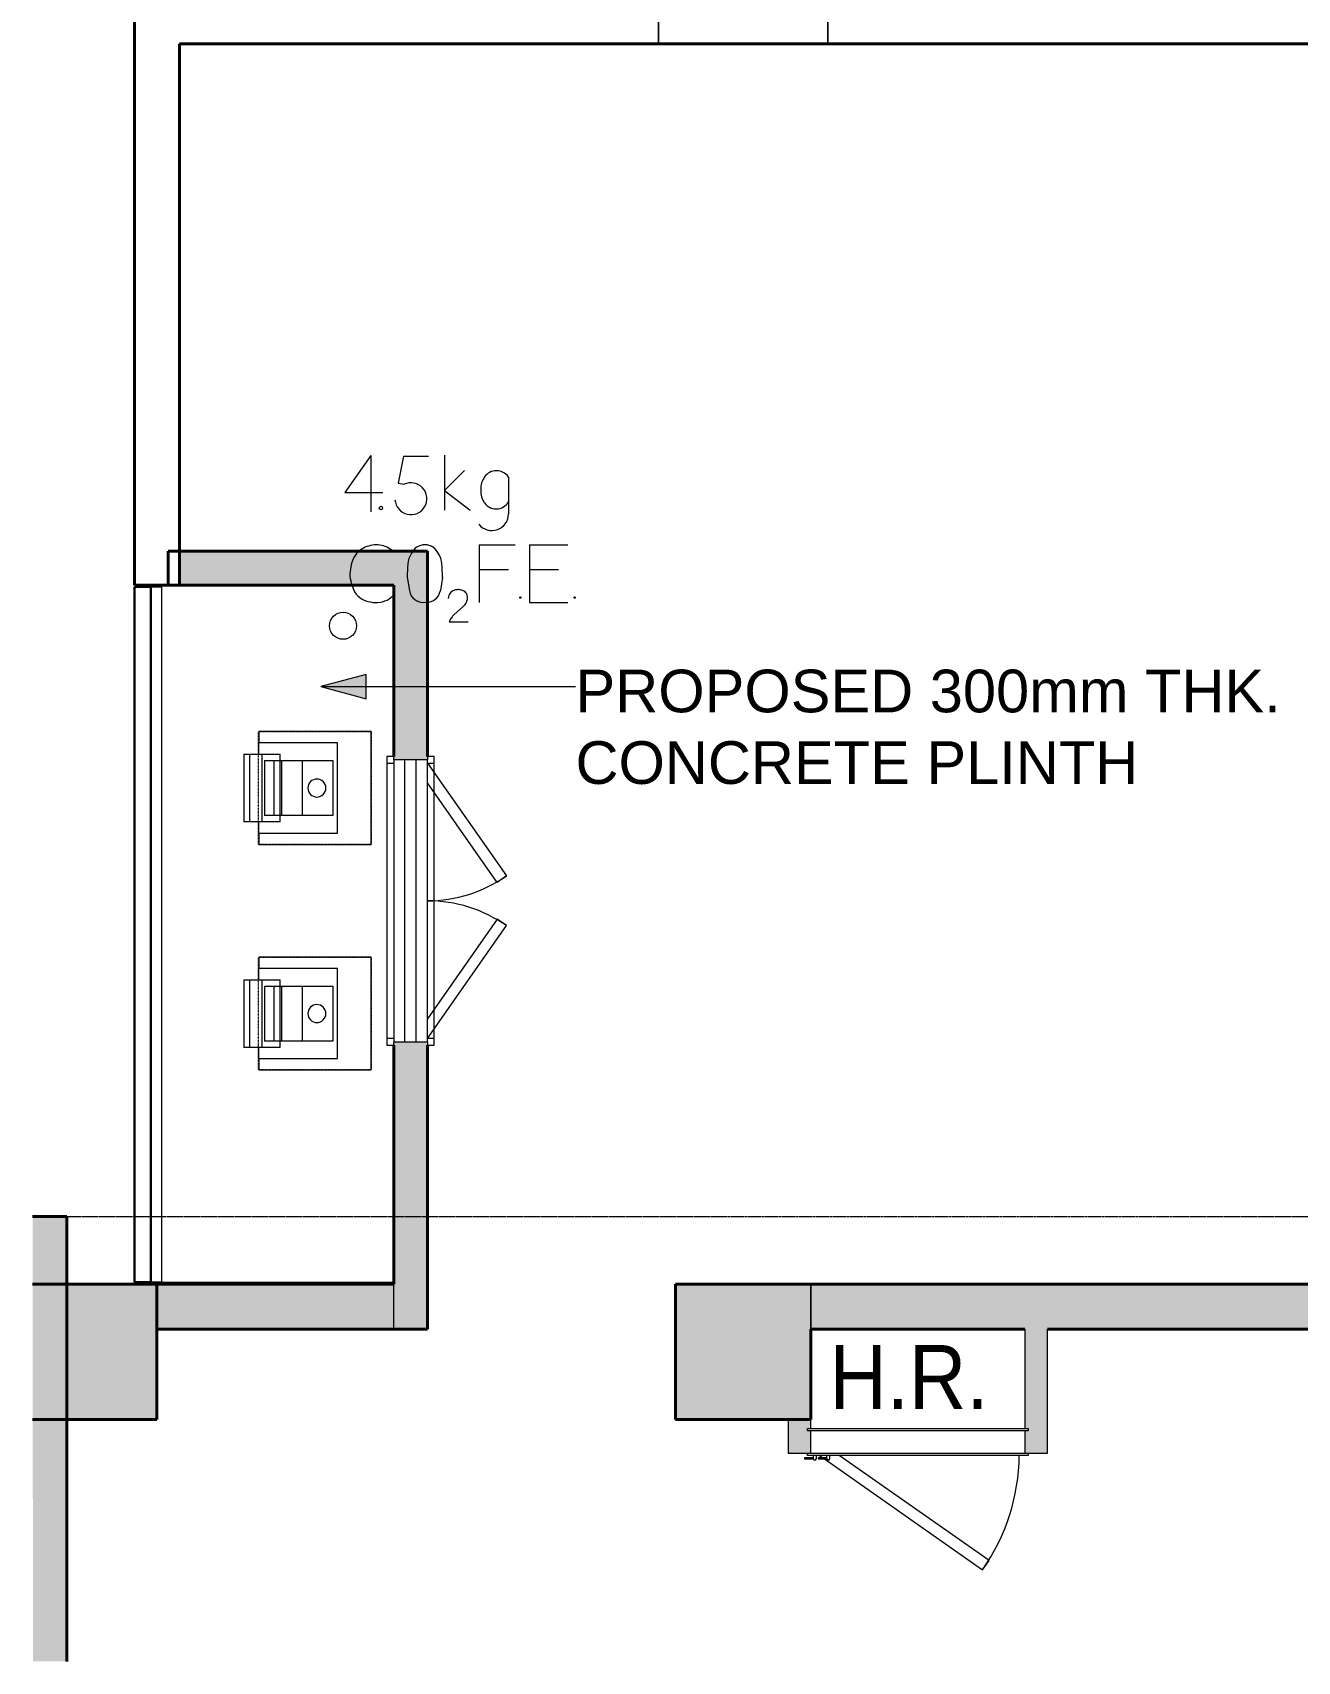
# Model space of a CAD drawing. Header units: millimetres. Extents: x 4021 to 183614, y -11746 to 71065.
# Drawn here: x 111736 to 117346, y 32434 to 39657 of the extents above; entities that cross this region are included whole.
import ezdxf

# ---------------------------------------------------------------- set-up
doc = ezdxf.new("R2010")
doc.units = ezdxf.units.MM
doc.linetypes.add('Hidden 0_6', pattern=[1.2, 0.6, -0.6])
doc.linetypes.add('Overhead', pattern=[3.96875, 2.38125, -1.5875])
for name, color, linetype, lineweight in [('A-DETL', 90, 'Continuous', 9), ('A-DETL-GENF', 92, 'Continuous', 20), ('A-DOOR', 31, 'Continuous', 20), ('A-DOOR-FRAM', 31, 'Continuous', 20), ('A-FLOR', 192, 'Continuous', 9), ('A-FLOR-OVHD', 1, 'Overhead', 9), ('A-GLAZ-CWMG', 51, 'Continuous', 20), ('A-WALL', 113, 'Continuous', 20), ('A-WALL-PATT', 111, 'Continuous', 35), ('E-ELEC-FIXT', 91, 'Continuous', 9), ('G-ANNO-TEXT', 231, 'Continuous', 5), ('S-COLS', 52, 'Continuous', 20)]:
    doc.layers.add(name, color=color, linetype=linetype, lineweight=lineweight)
doc.styles.add('Swis721 BT_1', font='swiss.ttf', dxfattribs={"width": 0.89, "height": 283.821263})
doc.styles.add('Swis721 BT_6', font='swiss.ttf', dxfattribs={"height": 189.214176})

# ---------------------------------------------------------------- blocks, each defined once
blk = doc.blocks.new('DLN-Double Door-AP - _AP08_ 1200 x 2000 _WH_-10331312-Copy of COLOUR_LOWER R_F')
at = {"layer": 'A-DOOR', "lineweight": 15}
for p, q in [((625, 75), (-625, 75)), ((-625, 75), (-625, 25)), ((625, 25), (625, 75)), ((-625, 25), (-625, -25)), ((-625, 25), (625, 25)), ((625, -25), (625, 25)), ((-625, -25), (-625, -75)), ((-625, -25), (625, -25)), ((625, -75), (625, -25)), ((-625, -75), (625, -75)), ((-610, -75), (-110.3, -424.9)), ((-81.6, -383.9), (-522.8, -75)), ((81.6, -383.9), (522.8, -75)), ((610, -75), (110.3, -424.9)), ((-110.3, -424.9), (-81.6, -383.9)), ((110.3, -424.9), (81.6, -383.9))]:
    blk.add_line(p, q, dxfattribs=at)
for centre, start, end in [((-610, -75), 325, 359.99687), ((610, -75), 180.00313, 215)]:
    blk.add_arc(centre, 610, start, end, dxfattribs=at)
at = {"layer": 'A-DOOR-FRAM', "lineweight": 15}
for p, q in [((-610, 105), (-640, 105)), ((-640, 105), (-640, 75)), ((-640, 75), (-625, 75)), ((610, 105), (-610, 105)), ((-610, 75), (-610, 105)), ((610, 105), (610, 75)), ((640, 105), (610, 105)), ((625, 75), (640, 75)), ((640, 75), (640, 105)), ((-625, -75), (-640, -75)), ((-640, -75), (-640, -105)), ((-640, -105), (-610, -105)), ((-610, -105), (-610, -75)), ((-610, -105), (610, -105)), ((610, -75), (610, -105)), ((610, -105), (640, -105)), ((640, -75), (625, -75)), ((640, -105), (640, -75))]:
    blk.add_line(p, q, dxfattribs=at)
blk = doc.blocks.new('Anthena_Double - Antenna_1500MM-14508921-Copy of COLOUR_LOWER R_F')
at = {"layer": 'E-ELEC-FIXT'}
for p, q in [((-65.2, 150), (-39.2, 150)), ((-65.2, 150), (-65.2, -150)), ((-39.2, 150), (15.1, 150)), ((-39.2, 150), (-39.2, -150)), ((350, 200), (0, 200)), ((0, 200), (0, 150)), ((15.1, 150), (96.6, 150)), ((15.1, 150), (15.1, -150)), ((96.6, 121.9), (96.6, 150)), ((350, -200), (350, 200)), ((27, 121.9), (69.5, 121.9)), ((27, 121.9), (27, -121.9)), ((69.5, 121.9), (95.4, 121.9)), ((69.5, -121.9), (69.5, 121.9)), ((95.4, 121.9), (102.9, 121.9)), ((95.4, 121.9), (95.4, -121.9)), ((102.9, 121.9), (194.1, 121.9)), ((102.9, 121.9), (102.9, -121.9)), ((194.1, 121.9), (329.5, 121.9)), ((194.1, 121.9), (194.1, -121.9)), ((329.5, 121.9), (329.5, -121.9)), ((69.5, -121.9), (27, -121.9)), ((95.4, -121.9), (69.5, -121.9)), ((102.9, -121.9), (95.4, -121.9)), ((96.6, -150), (96.6, -121.9)), ((194.1, -121.9), (102.9, -121.9)), ((329.5, -121.9), (194.1, -121.9)), ((-39.2, -150), (-65.2, -150)), ((15.1, -150), (-39.2, -150)), ((0, -150), (0, -200)), ((0, -200), (350, -200)), ((96.6, -150), (15.1, -150))]:
    blk.add_line(p, q, dxfattribs=at)
for start, end in [(360, 180), (180, 360)]:
    blk.add_arc((259.1, 0), 40, start, end, dxfattribs=at)
blk = doc.blocks.new('DLN-Access Panel__AP02_ - _AP02_ 900 x 1100 _WH_-V9-Copy of COLOUR_LOWER R_F')
at = {"layer": 'A-DOOR', "lineweight": 15}
for p, q in [((-490, 60), (490, 60)), ((-490, 50), (-490, 60)), ((490, 50), (-490, 50)), ((490, 60), (490, 50)), ((-465, -70), (-502.5, -70)), ((-502.5, -70), (-502.5, -75)), ((-490, -50), (490, -50)), ((-490, -60), (-490, -50)), ((490, -60), (-490, -60)), ((-465, -60), (-465, -72.5)), ((-450, -72.5), (-450, -60)), ((-405, -70), (-442.5, -70)), ((-442.5, -70), (-442.5, -75)), ((-435.7, -60), (-421.4, -70)), ((-405, -60), (-405, -72.5)), ((-390, -72.5), (-390, -60)), ((315.9, -525.3), (-348.5, -60)), ((490, -50), (490, -60)), ((-502.5, -75), (-464.6, -75)), ((-442.5, -75), (-404.6, -75)), ((-414.3, -75), (287.2, -566.2)), ((287.2, -566.2), (315.9, -525.3))]:
    blk.add_line(p, q, dxfattribs=at)
for centre, radius, start, end in [((-450, -50), 900, 325, 359.35956), ((-457.5, -72.5), 7.5, 180, 0), ((-457.5, -72.5), 7.5, 199.47122, 301.6259), ((-397.5, -72.5), 7.5, 180, 0), ((-397.5, -72.5), 7.5, 199.47122, 301.6259)]:
    blk.add_arc(centre, radius, start, end, dxfattribs=at)
at = {"layer": 'A-DOOR-FRAM', "lineweight": 15}
for p, q in [((-475, -50), (-475, 50)), ((475, 50), (475, -50))]:
    blk.add_line(p, q, dxfattribs=at)
blk = doc.blocks.new('Rectangular Mullion - EW3b-16434438-Copy of COLOUR_LOWER R_F')
at = {"layer": 'A-GLAZ-CWMG', "lineweight": 30}
for p, q in [((37712.2, 37199.5), (37639.2, 37199.5)), ((37639.2, 37199.5), (37639.2, 34115.5)), ((37712.2, 34115.5), (37712.2, 37199.5)), ((37639.2, 34115.5), (37712.2, 34115.5))]:
    blk.add_line(p, q, dxfattribs=at)
at = {"layer": 'A-GLAZ-CWMG'}
for p, q in [((37712.2, 37199.5), (37759.2, 37199.5)), ((37759.2, 37199.5), (37759.2, 34115.5)), ((37759.2, 34115.5), (37712.2, 34115.5))]:
    blk.add_line(p, q, dxfattribs=at)
blk = doc.blocks.new('DLN_2D- CO2F_E - COFE-19082810-Copy of COLOUR_LOWER R_F')
at = {"layer": 'A-DETL-GENF'}
for p, q in [((-17.3, 748.2), (-131.7, 584.8)), ((-17.3, 748.2), (-17.3, 498.9)), ((127.7, 744.7), (104.6, 625.9)), ((127.7, 744.7), (239.3, 744.7)), ((310.6, 749.5), (310.6, 505.3)), ((310.6, 593.7), (398.7, 681.9)), ((593.9, 651.6), (593.9, 489.4)), ((-131.7, 584.8), (37, 584.8)), ((104.6, 625.9), (130.7, 620.8)), ((310.6, 593.7), (423.7, 505.3)), ((463.2, 351.9), (623.2, 351.9)), ((463.2, 351.9), (463.2, 97.1)), ((686.3, 351.9), (856.3, 351.9)), ((686.3, 351.9), (686.3, 97.1)), ((463.2, 242.8), (593.2, 242.8)), ((686.3, 242.8), (816.3, 242.8)), ((144.8, 208.3), (154.2, 149.1)), ((301, 208.3), (291.6, 149.1)), ((351.6, 41.5), (393.3, 78.6)), ((686.3, 97.1), (856.3, 97.1)), ((330.8, 11.3), (414.5, 11.3))]:
    blk.add_line(p, q, dxfattribs=at)
for centre, radius in [((27.8, 515.4), 7.48), ((646.9, 118.2), 3), ((887.2, 118.2), 3), ((-140, -6.8), 60)]:
    blk.add_circle(centre, radius, dxfattribs=at)
for centre, radius, start, end in [((584.9, 589.2), 116.4, 146.78096, 161.21904), ((539, 619.3), 61.4, 118.48629, 146.78096), ((539, 619.3), 61.4, 87.51371, 118.48629), ((538.4, 607.6), 73.2, 66.48629, 87.51371), ((544.7, 622), 57.4, 31.04971, 66.48629), ((160.8, 556.8), 70.7, 183.80464, 115.19545), ((550.8, 600.8), 80.3, 161.21904, 180.78096), ((653, 602.2), 182.6, 180.78096, 189.21904), ((556.9, 586.6), 85.2, 189.21904, 210.78096), ((539, 575.9), 64.4, 210.78096, 239.21904), ((539, 575.9), 64.4, 239.21904, 271.05494), ((539, 575.9), 64.4, 271.05494, 328.58528), ((520.1, 489.4), 73.8, 218.39588, 0), ((-3.7, 248.5), 100.5, 139.33925, 165.24102), ((-3.7, 248.5), 100.5, 117.37935, 139.33925), ((9.8, 218.4), 133.5, 87.65446, 116.60469), ((11.2, 253), 98.9, 49.34871, 87.65446), ((246.2, 259.9), 99.2, 146.40311, 175.59689), ((220.8, 289.2), 62.8, 88.11543, 155.88457), ((225, 289.2), 62.8, 24.11543, 91.88457), ((199.6, 259.9), 99.2, 4.40311, 33.59689), ((2, 220.3), 111.7, 173.06555, 194.73669), ((190.9, 195.7), 302.2, 164.9644, 172.75573), ((977, 203.7), 832.2, 175.59689, 179.68031), ((-531.2, 203.7), 832.2, 0.31969, 4.40311), ((290.2, 299.4), 410.6, 195.18247, 200.77345), ((-22, 180.7), 76.5, 200.57876, 234.83568), ((215.5, 158.8), 62.1, 189, 276.80189), ((230.2, 158.8), 62.1, 263.19811, 351), ((366.1, 113.7), 39.4, 112.86606, 141.01687), ((366.1, 113.7), 39.4, 90.38089, 112.86606), ((372.1, 109.6), 44, 77.71764, 98.28236), ((371.2, 105.3), 48.4, 58.28236, 77.71764), ((381.1, 121.3), 29.6, 35.71764, 58.28236), ((1.7, 216.2), 119.2, 235.33778, 254.66222), ((7, 236.9), 140.6, 254.7908, 273.2092), ((9.8, 196.2), 99.8, 272.90792, 297.09208), ((9.8, 196.2), 99.8, 297.09208, 320.30909), ((366.1, 113.7), 39.4, 141.01687, 178.98313), ((334.4, 139.8), 84.9, 313.95514, 330.04486), ((370.2, 113.4), 43.1, 18.28236, 35.71764), ((299.9, 141.6), 116.8, 337.7231, 342.2769), ((384.5, 118.2), 28, 357.71764, 18.28236), ((382.8, 115.1), 29.7, 342.2769, 3.7231), ((457.2, -49.8), 140.4, 145.81368, 154.18632), ((407.5, -16), 80.3, 134.18632, 145.81368)]:
    blk.add_arc(centre, radius, start, end, dxfattribs=at)

msp = doc.modelspace()

# ---------------------------------------------------------------- hatches: boundary and pattern name
at = {"layer": 'A-WALL'}
for color, points in [(50, [(115144, 33507.5), (115187.7, 33507.5), (115187.7, 34107.5), (114587.7, 34107.5), (114587.7, 33507.5), (115087.7, 33507.5)]), (7, [(116152.7, 33457.5), (116237.7, 33457.5), (116237.7, 33907.5), (116137.7, 33907.5), (116137.7, 33467.5), (116152.7, 33467.5)]), (7, [(115087.7, 33457.5), (115172.7, 33457.5), (115172.7, 33467.5), (115187.7, 33467.5), (115187.7, 33507.5), (115087.7, 33507.5)])]:
    msp.add_hatch(color=color, dxfattribs=at).paths.add_polyline_path(points, flags=0)
h = msp.add_hatch(color=7, dxfattribs=at)
h.paths.add_polyline_path([(116137.7, 33357.5), (116237.7, 33357.5), (116237.7, 33457.5), (116137.7, 33457.5), (116137.7, 33370.2)], flags=0)
h.paths.add_polyline_path([(115172.7, 33357.5), (115187.7, 33357.5), (115187.7, 33457.5), (115087.7, 33457.5), (115087.7, 33357.5), (115144, 33357.5)], flags=0)
at = {"layer": 'A-WALL-PATT', "lineweight": 20}
for points in [[(113439.9, 37207.5), (113487.7, 37207.5), (113487.7, 37357.5), (112388.1, 37357.5), (112388.1, 37207.5), (113337.7, 37207.5)], [(111860.3, 32434.4), (111887.7, 32434.4), (111887.7, 34407.5), (111735.8, 34407.5), (111737.7, 32434.4), (111860.3, 32434.4)], [(112418.9, 33907.5), (113337.7, 33907.5), (113337.7, 34107.5), (112287.7, 34107.5), (112287.7, 33907.5), (112414.6, 33907.5)], [(118973.1, 33907.5), (124087.7, 33907.5), (124087.7, 34107.5), (115187.7, 34107.5), (115187.7, 33907.5), (118552.1, 33907.5)]]:
    msp.add_hatch(color=7, dxfattribs=at).paths.add_polyline_path(points, flags=0)
h = msp.add_hatch(color=7, dxfattribs=at)
h.paths.add_polyline_path([(113337.7, 33907.5), (113487.7, 33907.5), (113487.7, 35182.5), (113337.7, 35182.5), (113337.7, 34107.5)], flags=0)
h.paths.add_polyline_path([(113487.7, 36432.5), (113487.7, 37207.5), (113337.7, 37207.5), (113337.7, 36432.5), (113439.9, 36432.5)], flags=0)
at = {"layer": 'G-ANNO-TEXT'}
msp.add_hatch(color=130, dxfattribs=at).paths.add_polyline_path([(113014.9, 36757.2), (113214.9, 36703.6), (113214.9, 36810.8)], flags=0)
at = {"layer": 'S-COLS'}
msp.add_hatch(color=50, dxfattribs=at).paths.add_polyline_path([(112287.7, 33507.5), (112287.7, 34107.5), (111887.7, 34107.5), (111887.7, 33507.5), (112162, 33507.5)], flags=0)

# ---------------------------------------------------------------- linework, layer by layer
at = {"layer": 'A-DETL', "linetype": 'Hidden 0_6'}
for p, q in [((112737.7, 36557.5), (113237.7, 36557.5)), ((112737.7, 36057.5), (112737.7, 36557.5)), ((113237.7, 36557.5), (113237.7, 36057.5)), ((113237.7, 36057.5), (112737.7, 36057.5)), ((112737.7, 35557.5), (113237.7, 35557.5)), ((112737.7, 35057.5), (112737.7, 35557.5)), ((113237.7, 35557.5), (113237.7, 35057.5)), ((113237.7, 35057.5), (112737.7, 35057.5))]:
    msp.add_line(p, q, dxfattribs=at)
at = {"layer": 'A-FLOR'}
for p, q in [((112187.7, 45707.5), (112187.7, 37207.5)), ((112187.7, 37207.5), (112188.1, 37207.5)), ((112307.6, 37207.5), (112307.6, 37199.5)), ((113237.7, 36557.5), (112739.7, 36557.5)), ((112739.7, 36557.5), (112739.7, 36507.5)), ((113237.7, 36057.5), (113237.7, 36557.5)), ((112739.7, 36107.5), (112739.7, 36057.5)), ((112739.7, 36057.5), (113237.7, 36057.5)), ((113237.7, 35557.5), (112739.7, 35557.5)), ((112739.7, 35557.5), (112739.7, 35507.5)), ((113237.7, 35057.5), (113237.7, 35557.5)), ((112739.7, 35107.5), (112739.7, 35057.5)), ((112739.7, 35057.5), (113237.7, 35057.5)), ((112187.7, 34115.5), (112187.7, 34107.5)), ((112307.6, 34115.5), (113337.7, 34115.5))]:
    msp.add_line(p, q, dxfattribs=at)
at = {"layer": 'A-FLOR-OVHD'}
msp.add_line((111887.7, 34407.5), (138237.7, 34407.5), dxfattribs=at)
at = {"layer": 'A-WALL', "color": 50, "lineweight": 40}
for p, q in [((112188.1, 45707.5), (112188.1, 37207.5)), ((112388.1, 37207.5), (112388.1, 39607.5)), ((112388.1, 39607.5), (114512.7, 39607.5)), ((115262.7, 39607.5), (124087.7, 39607.5)), ((113487.7, 37357.5), (112337.7, 37357.5)), ((112337.7, 37357.5), (112337.7, 37207.5)), ((113487.7, 36447.5), (113487.7, 37357.5)), ((112188.1, 37207.5), (113337.7, 37207.5)), ((113337.7, 37207.5), (113337.7, 36447.5)), ((113337.7, 35167.5), (113337.7, 34107.5)), ((113487.7, 33907.5), (113487.7, 35167.5)), ((111887.7, 34407.5), (111735.8, 34407.5)), ((111887.7, 32434.4), (111887.7, 34407.5)), ((113337.7, 34107.5), (112287.7, 34107.5)), ((112287.7, 34107.5), (112287.7, 33907.5)), ((115187.7, 34107.5), (114587.7, 34107.5)), ((114587.7, 34107.5), (114587.7, 33507.5)), ((124087.7, 34107.5), (115187.7, 34107.5)), ((112287.7, 33907.5), (113487.7, 33907.5)), ((115187.7, 33907.5), (116137.7, 33907.5)), ((115187.7, 33507.5), (115187.7, 33907.5)), ((116237.7, 33907.5), (124322.7, 33907.5)), ((114587.7, 33507.5), (115187.7, 33507.5))]:
    msp.add_line(p, q, dxfattribs=at)
at = {"layer": 'A-WALL', "color": 250, "lineweight": 15}
for p, q in [((114512.7, 39607.5), (114512.7, 39807.5)), ((115262.7, 39807.5), (115262.7, 39607.5)), ((115187.7, 34107.5), (115187.7, 33907.5)), ((115187.7, 33907.5), (115187.7, 34107.5))]:
    msp.add_line(p, q, dxfattribs=at)
at = {"layer": 'A-WALL', "color": 7}
msp.add_line((113337.7, 33907.5), (113337.7, 34107.5), dxfattribs=at)
at = {"layer": 'A-WALL'}
for p, q in [((116137.7, 33907.5), (116137.7, 33467.5)), ((116237.7, 33357.5), (116237.7, 33907.5)), ((115087.7, 33507.5), (115087.7, 33357.5)), ((115187.7, 33507.5), (115087.7, 33507.5)), ((115187.7, 33467.5), (115187.7, 33507.5)), ((115087.7, 33357.5), (115172.7, 33357.5)), ((116152.7, 33357.5), (116237.7, 33357.5))]:
    msp.add_line(p, q, dxfattribs=at)
at = {"layer": 'G-ANNO-TEXT', "color": 130}
for p, q in [((113214.9, 36810.8), (113014.9, 36757.2)), ((113214.9, 36703.6), (113214.9, 36810.8)), ((113014.9, 36757.2), (113214.9, 36703.6)), ((113014.9, 36757.2), (114144.1, 36757.2))]:
    msp.add_line(p, q, dxfattribs=at)
at = {"layer": 'S-COLS', "color": 250, "lineweight": 15}
for p, q in [((114512.7, 39807.5), (114512.7, 39607.5)), ((115262.7, 39607.5), (115262.7, 39807.5))]:
    msp.add_line(p, q, dxfattribs=at)
at = {"layer": 'S-COLS', "color": 50, "lineweight": 40}
for p, q in [((114512.7, 39607.5), (115262.7, 39607.5)), ((112287.7, 34107.5), (111735.8, 34107.5)), ((112287.7, 33507.5), (112287.7, 34107.5)), ((111735.8, 33507.5), (112287.7, 33507.5))]:
    msp.add_line(p, q, dxfattribs=at)

# ---------------------------------------------------------------- block references
at = {"layer": 'A-DETL-GENF'}
msp.add_blockref('DLN_2D- CO2F_E - COFE-19082810-Copy of COLOUR_LOWER R_F', (113253.1, 37033.8), dxfattribs=at)
at = {"layer": 'A-DOOR', "lineweight": 15, "rotation": 90}
msp.add_blockref('DLN-Double Door-AP - _AP08_ 1200 x 2000 _WH_-10331312-Copy of COLOUR_LOWER R_F', (113412.7, 35807.5), dxfattribs=at)
at = {"layer": 'A-DOOR', "lineweight": 15}
msp.add_blockref('DLN-Access Panel__AP02_ - _AP02_ 900 x 1100 _WH_-V9-Copy of COLOUR_LOWER R_F', (115662.7, 33407.5), dxfattribs=at)
at = {"layer": 'A-GLAZ-CWMG'}
msp.add_blockref('Rectangular Mullion - EW3b-16434438-Copy of COLOUR_LOWER R_F', (74548.4, 0), dxfattribs=at)
at = {"layer": 'E-ELEC-FIXT'}
for p in [(112737.7, 36307.5), (112737.7, 35307.5)]:
    msp.add_blockref('Anthena_Double - Antenna_1500MM-14508921-Copy of COLOUR_LOWER R_F', p, dxfattribs=at)

# ---------------------------------------------------------------- texts
at = {"layer": 'G-ANNO-TEXT', "color": 7, "attachment_point": 1, "line_spacing_factor": 1.00667}
for s, insert, char_height, width, style in [('PROPOSED 300mm THK.\\PCONCRETE PLINTH', (114144.1, 36832.4), 189.214, 3657.6, 'Swis721 BT_6'), ('H.R.', (115270.3, 33837.5), 283.82, 810, 'Swis721 BT_1')]:
    msp.add_mtext(s, dxfattribs=dict(at, insert=insert, char_height=char_height, width=width, style=style))

doc.saveas('drawing.dxf')
